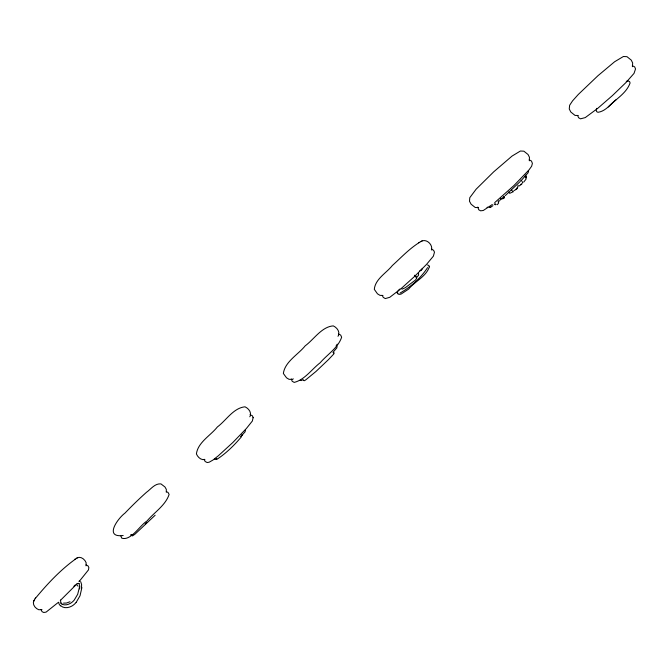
<?xml version="1.0" encoding="UTF-8"?>
<svg xmlns="http://www.w3.org/2000/svg" width="669" height="669" viewBox="0 0 669 669"><rect width="100%" height="100%" fill="white"/><g stroke="black" fill="none" stroke-linecap="round" stroke-linejoin="round"><path stroke-width="1" d="M204.229 459.285L205.107 461.476L207.164 462.53L209.129 462.229L212.993 460.029L218.37 455.74L232.787 442.552L246.301 428.586L252.355 421.027L253.133 417.448M166.28 492.183L166.33 489.407L164.975 486.99L160.953 483.896C154.89 483.252 150.843 489.215 146.411 492.351C138.968 498.99 131.826 505.965 124.919 513.165C117.886 518.324 103.628 538.001 123.171 535.509M250.382 415.399C251.293 411.619 248.207 408.282 245.013 406.811C233.389 407.939 226.256 420.375 217.4 426.939C210.551 435.594 197.873 442.334 196.41 453.933C197.781 457.211 201.076 460.381 204.906 459.561M338.69 334.793C339.676 330.896 336.582 327.417 333.287 325.887C321.814 326.656 313.92 339.409 305.189 345.848C298.182 354.578 284.869 361.72 283.363 373.494L286.533 377.809L289.025 379.315L291.935 379.356M499.024 201.503L498.806 200.424M334.057 353.098L333.789 352.613L333.781 353.993L328.579 359.504L316.002 371.446L305.716 379.892L304.353 380.72L303.333 380.418M431.547 250.03C433.035 244.578 426.304 238.281 421.169 241.392M529.313 160.794L529.455 157.265L528.058 154.522L523.877 151.186L520.423 151.018L512.053 156.069L493.714 171.824L476.119 189.21L469.78 197.69L469.496 201.26L471.11 204.212L475.241 207.499L478.302 207.582M522.589 183.055L522.364 181.801M632.397 66.699L632.665 62.995L631.268 60.135L626.987 56.681L623.399 56.505L614.635 61.74L597.927 75.739L578.275 94.488L572.597 100.818L569.645 105.25L569.252 108.963L570.824 112.032L575.039 115.419L578.208 115.494M81.501 588.076L81.61 584.631L80.765 581.838M60.57 600.06L60.72 602.234L61.924 603.923M81.902 587.541L80.029 595.753L76.149 602.435M291.333 378.98L292.169 381.263L294.218 382.409C304.847 379.716 311.762 369.213 320.183 362.749C327.266 354.478 338.163 347.863 341.642 337.209L340.663 335.035L338.481 334.032M79.452 587.139L77.688 594.306L74.184 600.135A25.84 16.959 84.2 0 1 70.329 603.379C67.46 605.085 63.17 605.771 60.62 603.145M79.628 588.896L79.762 586.036L79.034 583.669M86.025 565.832L86.125 562.696C84.812 559.209 80.464 555.78 76.793 558.08M399.585 289.117L397.955 291.107M477.783 207.055L478.77 209.79L480.618 210.819L483.261 210.501L492.351 204.488M429.54 266.212C426.663 276.481 414.847 281.315 408.608 289.125L401.007 294.126L399.05 294.41L397.796 293.85L397.311 292.554M596.689 108.345L596.246 110.36L596.723 111.698L598.002 112.3C605.537 111.271 610.479 104.28 615.965 99.79M422.44 268.336L421.554 269.758L419.839 270.769M34.169 600.26C31.719 603.948 35.198 608.456 38.769 609.743L41.98 609.635M513.892 190.673L515.791 189.595L517.622 187.445L518.115 185.246M517.288 188.257L516.644 189.118M427.558 267.633C420.843 278.087 410.707 286.926 399.995 293.097M249.78 416.779L250.223 415.951M337.987 336.29L338.489 335.403M337.235 344.175L336.122 345.806M35.148 598.655C47.616 583.569 61.389 568.809 77.545 557.645M33.701 601.03L35.566 597.952M526.001 177.895L526.461 176.44L525.265 175.153M241.902 435.619L242.094 434.424M73.883 586.337L74.945 585.132M417.406 276.632L418.535 275.227L418.543 272.985M515.791 189.595L517.664 187.395M155.141 515.239L135.054 534.121L132.512 535.919L130.781 534.84M332.953 352.396L336.858 347.83L337.009 346.258M79.101 581.587L88.484 569.879L88.86 567.596L88.024 565.907L86.1 564.937M241.141 436.447L241.885 435.636M76.994 583.853L60.26 600.536M240.823 436.548L245.155 431.731L245.28 430.142M521.502 180.204L528.176 172.652L528.401 170.746M520.34 181.391L505.296 195.591M421.779 269.54L421.328 269.975M146.645 522.522L145.19 523.911M523.676 182.135L526.026 179.158L525.968 177.143L525.056 176.708M608.246 106.965C615.597 99.171 626.427 93.426 630.089 82.981L629.613 81.635L628.325 81.024L626.268 81.284M521.753 184.184L518.985 186.057M57.969 602.652L46.102 612.11L43.769 612.495L42.047 611.658L41.077 609.693M502.503 198.016L503.891 196.82M503.188 197.731L503.841 197.179M499.827 200.282L501.148 199.17M513.508 191.627L509.686 193.341L508.499 192.045M494.692 202.615L513.867 185.614L528.978 169.934L531.654 166.213L532.39 163.403L531.47 161.012L529.221 159.866M492.961 205.684L490.31 207.407L489.206 207.114M216.773 458.6L215.493 459.377L214.598 459.135M76.082 584.555L78.273 583.293M422.114 240.882C410.774 247.137 401.877 256.896 392.36 265.509C386.356 273.052 375.225 279.023 374.306 289.343L377.475 293.816L380.009 295.372L382.977 295.447M303.241 379.499L301.234 380.594L300.18 380.276M132.654 534.824L131.015 535.024M520.599 184.527L521.803 183.808M74.51 559.426L75.196 559.033M490.753 207.156L490.168 207.398M418.702 242.755L419.555 242.295M487.04 207.465L487.693 207.147M292.487 379.256L293.323 378.863M69.977 601.732L66.474 603.053L63.505 603.12M497.31 204.722L498.689 202.983M78.122 583.493L79.109 583.485M250.106 414.747L252.272 415.666L253.275 417.732M500.479 198.994L501.089 199.036M495.394 204.823L494.107 204.045M502.519 198.885L504.083 198.225L504.376 197.188M496.164 204.48L495.001 203.644M501.875 198.676L500.997 198.275M431.396 249.186L433.604 250.273L434.474 252.163L433.387 256.16L426.571 264.347L414.604 276.389L401.358 288.381L389.776 297.304L385.285 298.583L383.228 297.362L382.342 295.497M632.372 65.687L634.672 66.892L635.533 68.932L634.02 73.398L626.059 82.446L612.503 95.516L597.793 108.303L585.25 117.602L580.533 118.831L578.635 117.777L577.573 115.494M79.134 581.043L79.945 581.545M427.524 264.941L428.796 265.543L429.281 266.814M396.558 292.537L397.946 293.248M166.372 491.598L168.086 492.484L169.123 494.433C165.502 505.43 154.23 512.37 146.979 521.026C139.796 525.382 131.174 541.012 121.8 538.211L120.888 536.128M520.566 180.204L521.862 181.14M216.238 459.243L216.656 459.486C225.913 453.557 234.551 445.019 241.559 436.631L241.325 436.205M512.588 191.242L511.467 190.029M77.052 585.35L78.089 586.144M60.62 605.596C63.522 608.606 68.447 608.021 71.792 606.097A27.964 18.581 82.5 0 0 76.149 602.418M60.461 605.922L58.981 603.873L58.721 602.2M415.374 275.528L416.946 277.719L415.641 279.885L405.322 287.695L402.328 289.058A3.88 3.663 30.8 0 1 401.308 288.673M414.462 275.218L416.662 278.02M498.054 201.553L498.413 202.431M504.033 196.168L504.117 196.627"/></g></svg>
